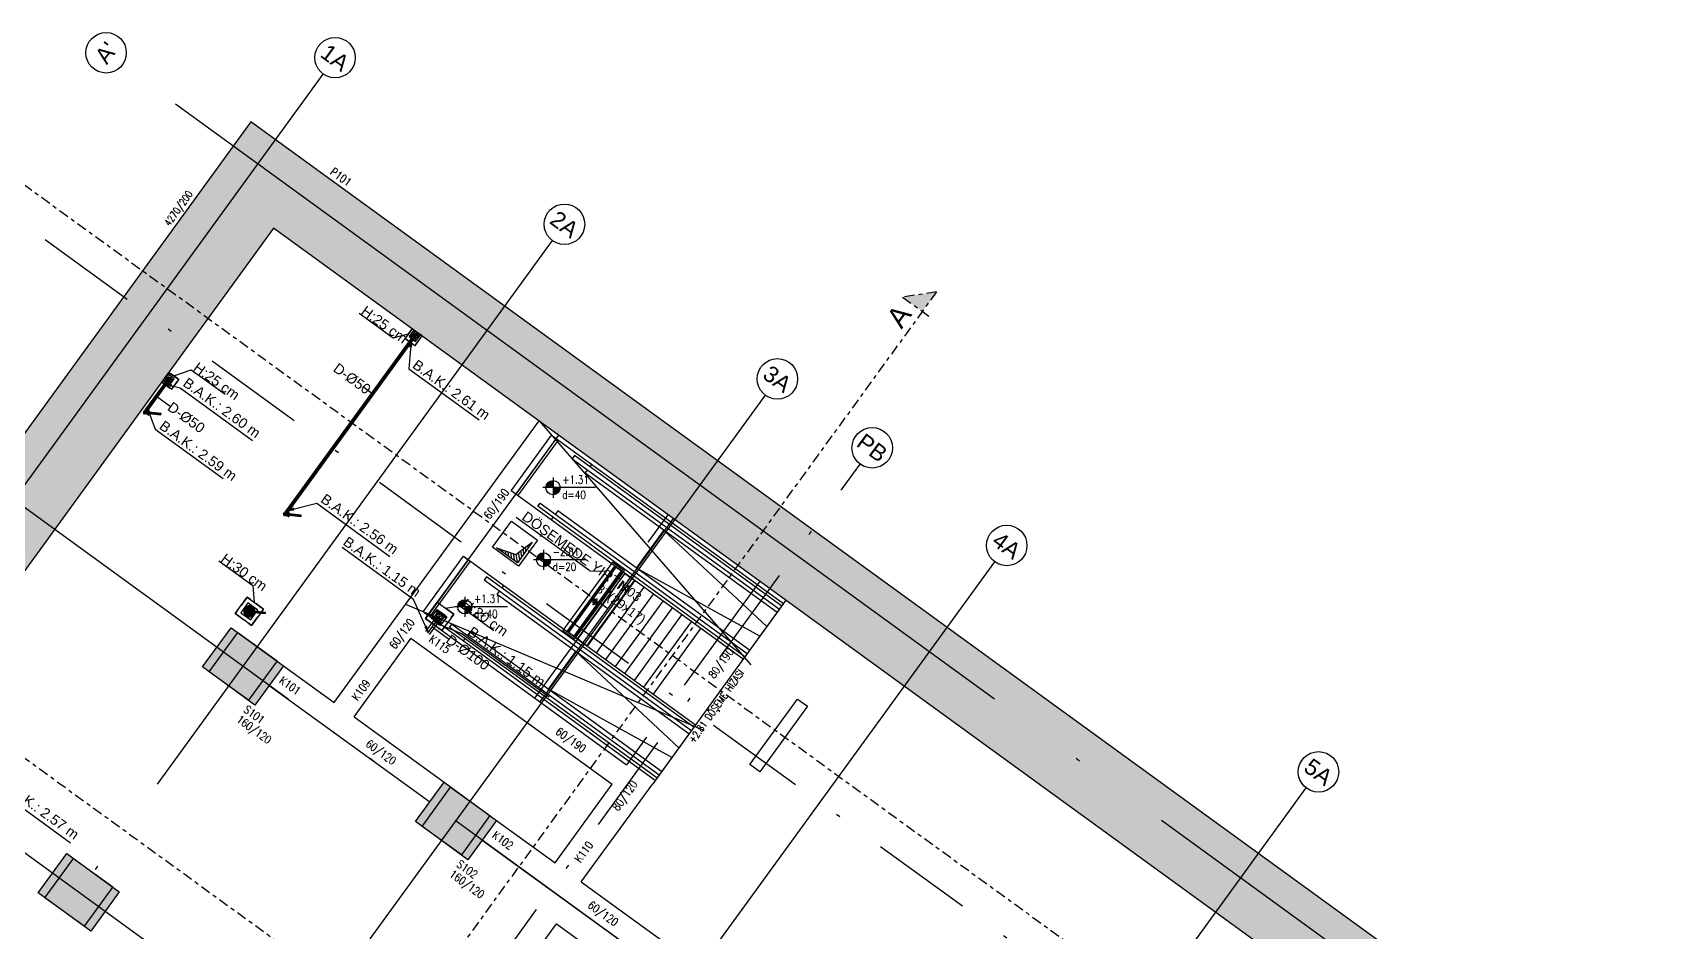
# Model space of a CAD drawing. Header units: millimetres. Extents: x 400408 to 401363, y 4543987 to 4544157.
# Drawn here: x 401008.11 to 401048.3, y 4544135.14 to 4544157.34 of the extents above; entities that cross this region are included whole.
import ezdxf
from ezdxf.enums import TextEntityAlignment as Align

# ---------------------------------------------------------------- set-up
doc = ezdxf.new("R2010")
doc.units = ezdxf.units.MM
for name, pattern in [('AKS', [3, 2.5, -0.25, 0, -0.25]), ('CENTER', [2, 1.25, -0.25, 0.25, -0.25]), ('CIZGI', [0.4, 0.25, -0.15]), ('CONTINU', [0]), ('DASHDOT2', [0.5, 0.25, -0.125, 0, -0.125]), ('HIDDEN', [0.375, 0.25, -0.125]), ('HIDDEN2', [4.7625, 3.175, -1.5875])]:
    doc.linetypes.add(name, pattern=pattern)
for name, color, linetype in [('aks prota', 2, 'AKS'), ('altlık_PROTA', 8, 'Continuous'), ('bosluk prota', 2, 'Continuous'), ('bosluk tarama prota', 8, 'Continuous'), ('caks prota', 4, 'Continuous'), ('kesit tarama prota', 252, 'Continuous'), ('kiriş boyutu prota', 6, 'Continuous'), ('kiriş prota', 6, 'Continuous'), ('kolon prota', 1, 'Continuous'), ('kolon tarama prota', 252, 'Continuous'), ('lkolon prota', 4, 'Continuous'), ('lperde prota', 4, 'Continuous'), ('merdiven prota', 2, 'Continuous'), ('perde prota', 1, 'Continuous'), ('PRT-AL-TUNEL_EKSENI', 14, 'DASHDOT2'), ('PRT-MI-a_fit_drainage', 10, 'Continuous'), ('prt-s-taxis', 7, 'Continuous'), ('skesit prota', 7, 'Continuous'), ('st-s_level (kot)', 6, 'Continuous'), ('st-s_levelmark (kot işareti)', 4, 'Continuous'), ('st_s_not çizgisi', 4, 'CIZGI'), ('st_s_ölçü', 4, 'Continuous'), ('taks prota', 7, 'Continuous'), ('temel prota', 6, 'Continuous'), ('tkesit prota', 7, 'Continuous'), ('tkiris prota', 6, 'Continuous'), ('tkolon prota', 6, 'Continuous'), ('tperde prota', 6, 'Continuous')]:
    doc.layers.add(name, color=color, linetype=linetype)
doc.styles.add('Arial', font='Arial.ttf')
doc.styles.add('OLCU', font='romanstw.shx')
doc.styles.add('PRT-MI-a_Arial', font='Arial.ttf', dxfattribs={"height": 30})
doc.styles.add('TAKS', font='Arial Unicode.ttf')
doc.styles.add('TKIRIS', font='romanstw.shx')
doc.styles.add('tkolon', font='romanstw.shx')

# ---------------------------------------------------------------- blocks, each defined once
blk = doc.blocks.new('yürüyen mer 1-')
at = {"color": 253}
blk.add_lwpolyline([(-143.4, 35), (-143.4, 205)], dxfattribs=at)
at = {"layer": 'st_s_ölçü', "color": 252, "ltscale": 0.1}
blk.add_line((-830.5, 205), (-830.5, 35), dxfattribs=at)
for points in [[(-143.4, 205), (-851.5, 205), (-851.5, 35), (-143.4, 35)], [(-728.8, 205), (-728.8, 197.5)], [(-143.4, 197.5), (-775.8, 197.5), (-775.8, 187.7), (-143.4, 187.7)], [(-143.4, 177.5), (-728.8, 177.5), (-728.8, 187.7)], [(-143.4, 135), (-488.6, 177.5), (-488.6, 62.5), (-143.4, 105)], [(-143.4, 42.5), (-775.8, 42.5), (-775.8, 52.2), (-143.4, 52.2)], [(-143.4, 62.5), (-728.8, 62.5), (-728.8, 52.2)], [(-728.8, 35), (-728.8, 42.5)]]:
    blk.add_lwpolyline(points, dxfattribs=at)
blk = doc.blocks.new('MEKANİK+2.81')
at = {"layer": 'altlık_PROTA'}
for points in [[(7660, -22209), (7722, -22347), (7756, -22326)], [(3383, -26640), (3529, -26603), (3515, -26566)], [(3403, -27505), (3501, -27505), (3479, -27467), (3738, -27318), (3723, -27292), (3464, -27441), (3442, -27403), (3383, -27505)], [(7660, -27389), (7772, -27287), (7742, -27262)], [(7681, -27505), (7778, -27505), (7756, -27467), (8015, -27318), (8000, -27292), (7741, -27441), (7719, -27403), (7660, -27505)], [(3383, -27389), (3496, -27488), (3518, -27455)], [(12233, -27784), (12113, -27692), (12093, -27726)], [(12233, -27493), (12383, -27477), (12374, -27439)], [(8381, -29965), (8478, -29965), (8457, -29927), (8715, -29777), (8700, -29751), (8441, -29901), (8419, -29862), (8360, -29965)]]:
    blk.add_hatch(color=256, dxfattribs=at).paths.add_polyline_path(points, flags=0)
for p, q in [((7258, -22412), (7510, -22105)), ((7510, -21955), (7810, -21955)), ((7510, -22255), (7510, -21955)), ((7610, -22055), (7710, -22055)), ((7700, -22015), (7620, -22015)), ((7620, -22015), (7620, -22095)), ((7620, -22095), (7700, -22095)), ((7628, -22050), (7623, -22050)), ((7623, -22060), (7628, -22060)), ((7629, -22050), (7628, -22050)), ((7628, -22060), (7629, -22060)), ((7641, -22050), (7635, -22050)), ((7635, -22060), (7641, -22060)), ((7654, -22050), (7648, -22050)), ((7648, -22060), (7654, -22060)), ((7655, -22018), (7655, -22023)), ((7655, -22023), (7655, -22024)), ((7655, -22030), (7655, -22036)), ((7655, -22043), (7655, -22049)), ((7655, -22061), (7655, -22068)), ((7655, -22075), (7655, -22080)), ((7655, -22087), (7655, -22088)), ((7655, -22088), (7655, -22092)), ((7660, -22105), (7660, -22005)), ((7660, -22095), (7660, -22114)), ((7665, -22023), (7665, -22018)), ((7665, -22024), (7665, -22023)), ((7665, -22036), (7665, -22030)), ((7665, -22049), (7665, -22043)), ((7665, -22068), (7665, -22061)), ((7665, -22080), (7665, -22075)), ((7665, -22088), (7665, -22087)), ((7665, -22092), (7665, -22088)), ((7673, -22050), (7666, -22050)), ((7666, -22060), (7673, -22060)), ((7685, -22050), (7680, -22050)), ((7680, -22060), (7685, -22060)), ((7692, -22050), (7692, -22050)), ((7692, -22060), (7692, -22060)), ((7697, -22050), (7693, -22050)), ((7693, -22060), (7697, -22060)), ((7700, -22095), (7700, -22015)), ((7810, -21955), (7810, -22255)), ((6223, -22412), (7258, -22412)), ((7810, -22255), (7510, -22255)), ((7626, -22114), (7626, -22133)), ((7627, -22133), (7627, -27427)), ((7660, -22114), (7660, -22133)), ((7660, -22133), (7660, -27427)), ((7660, -22209), (7722, -22347)), ((7756, -22326), (7660, -22209)), ((7660, -22209), (8025, -22802)), ((7693, -27427), (7693, -22133)), ((7694, -22133), (7694, -22114)), ((7722, -22347), (7756, -22326)), ((8025, -22802), (10168, -22802)), ((14904, -23705), (15254, -23705)), ((14904, -25805), (14904, -23705)), ((15254, -23705), (15254, -25805)), ((7660, -23831), (7365, -23831)), ((14574, -24217), (14904, -23987)), ((15004, -23755), (15034, -23755)), ((15004, -25755), (15004, -23755)), ((15034, -23755), (15049, -23755)), ((15034, -25755), (15034, -23755)), ((15049, -23755), (15204, -23755)), ((15049, -25755), (15049, -23755)), ((15204, -23755), (15224, -23755)), ((15204, -25755), (15204, -23755)), ((15224, -23755), (15254, -23755)), ((15224, -23755), (15224, -25755)), ((15254, -25755), (15254, -23755)), ((14574, -24217), (12323, -24217)), ((15029, -24755), (15229, -24755)), ((15129, -24855), (15129, -24655)), ((3433, -26355), (3691, -25977)), ((3691, -25977), (4726, -25977)), ((15254, -25805), (14904, -25805)), ((15034, -25755), (15004, -25755)), ((15049, -25755), (15034, -25755)), ((15204, -25755), (15049, -25755)), ((15224, -25755), (15204, -25755)), ((15254, -25755), (15224, -25755)), ((3283, -26655), (3283, -26355)), ((3283, -26355), (3583, -26355)), ((3333, -26505), (3433, -26505)), ((3423, -26465), (3343, -26465)), ((3343, -26465), (3343, -26545)), ((3350, -26500), (3346, -26500)), ((3346, -26510), (3350, -26510)), ((3351, -26500), (3350, -26500)), ((3350, -26510), (3351, -26510)), ((3363, -26500), (3358, -26500)), ((3358, -26510), (3363, -26510)), ((3376, -26500), (3370, -26500)), ((3370, -26510), (3376, -26510)), ((3378, -26468), (3378, -26473)), ((3378, -26473), (3378, -26474)), ((3378, -26480), (3378, -26486)), ((3378, -26493), (3378, -26499)), ((3378, -26511), (3378, -26518)), ((3378, -26525), (3378, -26530)), ((3383, -26555), (3383, -26455)), ((3383, -26640), (3735, -26499)), ((3388, -26473), (3388, -26468)), ((3388, -26474), (3388, -26473)), ((3388, -26486), (3388, -26480)), ((3388, -26499), (3388, -26493)), ((3388, -26518), (3388, -26511)), ((3388, -26530), (3388, -26525)), ((3395, -26500), (3389, -26500)), ((3389, -26510), (3395, -26510)), ((3407, -26500), (3402, -26500)), ((3402, -26510), (3407, -26510)), ((3415, -26500), (3414, -26500)), ((3414, -26510), (3415, -26510)), ((3420, -26500), (3415, -26500)), ((3415, -26510), (3420, -26510)), ((3423, -26545), (3423, -26465)), ((3583, -26355), (3583, -26655)), ((3735, -26499), (5943, -26499)), ((3583, -26655), (3283, -26655)), ((3343, -26545), (3423, -26545)), ((3348, -26564), (3348, -26583)), ((3350, -26583), (3350, -27427)), ((3378, -26537), (3378, -26538)), ((3378, -26538), (3378, -26542)), ((3383, -26545), (3383, -26564)), ((3383, -26564), (3383, -26583)), ((3515, -26566), (3383, -26640)), ((3383, -26583), (3383, -27427)), ((3383, -26640), (3529, -26603)), ((3388, -26538), (3388, -26537)), ((3388, -26542), (3388, -26538)), ((3416, -27427), (3416, -26583)), ((3417, -26583), (3417, -26564)), ((3529, -26603), (3515, -26566)), ((7660, -27389), (8137, -26825)), ((8137, -26825), (10371, -26825)), ((12233, -27055), (12486, -26802)), ((12486, -26802), (13521, -26802)), ((3383, -27012), (3797, -27012)), ((3723, -27292), (3464, -27441)), ((3464, -27441), (3723, -27292)), ((3479, -27467), (3738, -27318)), ((3479, -27467), (3738, -27318)), ((3738, -27318), (3723, -27292)), ((3738, -27318), (3723, -27292)), ((7742, -27262), (7660, -27389)), ((7660, -27389), (7772, -27287)), ((8000, -27292), (7741, -27441)), ((7741, -27441), (8000, -27292)), ((7772, -27287), (7742, -27262)), ((7756, -27467), (8015, -27318)), ((7756, -27467), (8015, -27318)), ((8015, -27318), (8000, -27292)), ((8015, -27318), (8000, -27292)), ((11983, -27555), (11983, -27055)), ((11983, -27055), (12483, -27055)), ((12083, -27235), (12083, -27205)), ((12083, -27205), (12383, -27205)), ((12083, -27251), (12083, -27235)), ((12083, -27235), (12383, -27235)), ((12083, -27405), (12083, -27251)), ((12083, -27251), (12383, -27251)), ((12183, -27330), (12183, -27425)), ((12183, -27330), (12283, -27330)), ((12233, -27493), (12937, -27323)), ((12283, -27425), (12283, -27330)), ((12383, -27205), (12383, -27235)), ((12383, -27235), (12383, -27251)), ((12383, -27251), (12383, -27405)), ((12483, -27055), (12483, -27555)), ((12937, -27323), (15587, -27323)), ((3333, -27505), (3383, -27505)), ((3348, -27427), (3348, -27446)), ((3383, -27389), (3496, -27488)), ((3518, -27455), (3383, -27389)), ((3383, -27389), (3834, -27690)), ((3442, -27403), (3383, -27505)), ((3442, -27403), (3383, -27505)), ((3383, -27428), (3383, -27446)), ((3383, -27446), (3383, -27473)), ((3383, -27555), (3383, -27455)), ((3383, -27505), (3501, -27505)), ((3501, -27505), (3383, -27505)), ((3417, -27446), (3417, -27427)), ((3464, -27441), (3442, -27403)), ((3464, -27441), (3442, -27403)), ((3501, -27505), (3479, -27467)), ((3479, -27467), (3501, -27505)), ((3496, -27488), (3518, -27455)), ((3834, -27690), (5907, -27690)), ((7610, -27505), (7660, -27505)), ((7626, -27427), (7626, -27446)), ((7719, -27403), (7660, -27505)), ((7719, -27403), (7660, -27505)), ((7660, -27428), (7660, -27446)), ((7660, -27446), (7660, -27473)), ((7660, -27555), (7660, -27455)), ((7660, -27505), (7778, -27505)), ((7778, -27505), (7660, -27505)), ((7694, -27446), (7694, -27427)), ((7741, -27441), (7719, -27403)), ((7741, -27441), (7719, -27403)), ((7778, -27505), (7756, -27467)), ((7756, -27467), (7778, -27505)), ((11471, -27344), (9290, -27344)), ((12233, -27784), (11471, -27344)), ((12483, -27555), (11983, -27555)), ((12083, -27425), (12083, -27405)), ((12083, -27405), (12193, -27405)), ((12083, -27455), (12083, -27425)), ((12383, -27425), (12083, -27425)), ((12083, -27455), (12383, -27455)), ((12113, -27692), (12093, -27726)), ((12093, -27726), (12233, -27784)), ((12233, -27784), (12113, -27692)), ((12174, -27465), (12174, -27812)), ((12183, -27455), (12183, -27465)), ((12283, -27465), (12183, -27465)), ((12374, -27439), (12233, -27493)), ((12233, -27465), (12233, -27812)), ((12233, -27493), (12383, -27477)), ((12233, -27621), (12735, -27621)), ((12272, -27405), (12383, -27405)), ((12283, -27465), (12283, -27455)), ((12292, -27812), (12292, -27465)), ((12383, -27477), (12374, -27439)), ((12383, -27405), (12383, -27425)), ((12383, -27425), (12383, -27455)), ((7015, -29397), (8050, -29397)), ((8050, -29397), (8330, -29715)), ((8110, -30215), (8110, -29715)), ((8110, -29715), (8610, -29715)), ((8610, -29715), (8610, -30215)), ((8510, -29815), (8210, -29815)), ((8210, -29815), (8210, -30115)), ((8210, -30115), (8510, -30115)), ((8241, -29960), (8221, -29960)), ((8221, -29970), (8241, -29970)), ((8260, -29965), (8360, -29965)), ((8286, -29960), (8266, -29960)), ((8266, -29970), (8286, -29970)), ((8331, -29960), (8311, -29960)), ((8311, -29970), (8331, -29970)), ((8355, -29825), (8355, -29845)), ((8355, -29870), (8355, -29890)), ((8355, -29915), (8355, -29935)), ((8355, -29994), (8355, -30014)), ((8355, -30039), (8355, -30060)), ((8355, -30085), (8355, -30105)), ((8419, -29862), (8360, -29965)), ((8419, -29862), (8360, -29965)), ((8360, -30065), (8360, -29865)), ((8360, -29965), (8478, -29965)), ((8478, -29965), (8360, -29965)), ((8365, -29845), (8365, -29825)), ((8365, -29890), (8365, -29870)), ((8365, -29935), (8365, -29915)), ((8365, -30014), (8365, -29994)), ((8365, -30060), (8365, -30039)), ((8365, -30105), (8365, -30085)), ((8390, -29970), (8410, -29970)), ((8441, -29901), (8419, -29862)), ((8441, -29901), (8419, -29862)), ((8435, -29970), (8455, -29970)), ((8700, -29751), (8441, -29901)), ((8441, -29901), (8700, -29751)), ((8457, -29927), (8715, -29777)), ((8457, -29927), (8715, -29777)), ((8478, -29965), (8457, -29927)), ((8457, -29927), (8478, -29965)), ((8500, -29960), (8480, -29960)), ((8480, -29970), (8500, -29970)), ((8510, -29861), (8510, -29815)), ((8510, -30115), (8510, -29895)), ((8715, -29777), (8700, -29751)), ((8715, -29777), (8700, -29751)), ((8610, -30215), (8110, -30215)), ((5893, -37184), (8151, -37184))]:
    blk.add_line(p, q, dxfattribs=at)
at = {"layer": 'altlık_PROTA', "flags": 128}
for points in [[(7630, -22055), (7630, -22054), (7630, -22053), (7630, -22052), (7630, -22050), (7631, -22049), (7631, -22048), (7631, -22047), (7632, -22046), (7632, -22045), (7632, -22043), (7633, -22042), (7633, -22041), (7634, -22040), (7635, -22039), (7635, -22038), (7636, -22037), (7637, -22036), (7637, -22035), (7638, -22034), (7639, -22034), (7640, -22033), (7641, -22032), (7642, -22031), (7643, -22031), (7644, -22030), (7645, -22029), (7646, -22029), (7647, -22028), (7648, -22028), (7649, -22027), (7650, -22027), (7652, -22026), (7653, -22026), (7654, -22026), (7655, -22025), (7656, -22025), (7657, -22025), (7659, -22025), (7660, -22025), (7660, -22025)], [(7630, -22066), (7630, -22064), (7630, -22063), (7630, -22062), (7630, -22061), (7630, -22060), (7630, -22059), (7630, -22058), (7630, -22058), (7630, -22057), (7630, -22056), (7630, -22056), (7630, -22056), (7630, -22055), (7630, -22055), (7630, -22055)], [(7630, -22095), (7630, -22093), (7630, -22091), (7630, -22089), (7630, -22087), (7630, -22085), (7630, -22083), (7630, -22081), (7630, -22079), (7630, -22077), (7630, -22075), (7630, -22073), (7630, -22072)], [(7630, -22114), (7630, -22112), (7630, -22109), (7630, -22107), (7630, -22105), (7630, -22102), (7630, -22100), (7630, -22098), (7630, -22095)], [(7660, -22025), (7661, -22025), (7663, -22025), (7664, -22025), (7665, -22025), (7666, -22026), (7667, -22026), (7668, -22026), (7670, -22027), (7671, -22027), (7672, -22027), (7673, -22028), (7674, -22028), (7675, -22029), (7676, -22030), (7677, -22030), (7678, -22031), (7679, -22032), (7680, -22033), (7681, -22033), (7682, -22034), (7683, -22035), (7683, -22036), (7684, -22037), (7685, -22038), (7686, -22039), (7686, -22040), (7687, -22041), (7687, -22042), (7688, -22043), (7688, -22044), (7689, -22045), (7689, -22047), (7689, -22048), (7690, -22049), (7690, -22050), (7690, -22051), (7690, -22052), (7690, -22054), (7690, -22055), (7690, -22055)], [(7690, -22055), (7690, -22055), (7690, -22055), (7690, -22056), (7690, -22056), (7690, -22056), (7690, -22057), (7690, -22058), (7690, -22058), (7690, -22059), (7690, -22060), (7690, -22061), (7690, -22062), (7690, -22063), (7690, -22064), (7690, -22066)], [(7690, -22072), (7690, -22073), (7690, -22075), (7690, -22077), (7690, -22079), (7690, -22081), (7690, -22082), (7690, -22085), (7690, -22087), (7690, -22089), (7690, -22091), (7690, -22093), (7690, -22095)], [(7690, -22095), (7690, -22098), (7690, -22100), (7690, -22102), (7690, -22104), (7690, -22107), (7690, -22109), (7690, -22112), (7690, -22114), (7690, -22114)], [(3353, -26505), (3353, -26504), (3353, -26503), (3353, -26502), (3353, -26500), (3353, -26499), (3353, -26498), (3354, -26497), (3354, -26496), (3354, -26495), (3355, -26493), (3355, -26492), (3356, -26491), (3356, -26490), (3357, -26489), (3358, -26488), (3358, -26487), (3359, -26486), (3360, -26485), (3361, -26484), (3362, -26484), (3363, -26483), (3363, -26482), (3364, -26481), (3365, -26481), (3366, -26480), (3367, -26479), (3368, -26479), (3370, -26478), (3371, -26478), (3372, -26477), (3373, -26477), (3374, -26476), (3375, -26476), (3376, -26476), (3378, -26475), (3379, -26475), (3380, -26475), (3381, -26475), (3382, -26475), (3383, -26475)], [(3353, -26516), (3353, -26514), (3353, -26513), (3353, -26512), (3353, -26511), (3353, -26510), (3353, -26509), (3353, -26508), (3353, -26508), (3353, -26507), (3353, -26506), (3353, -26506), (3353, -26506), (3353, -26505), (3353, -26505), (3353, -26505)], [(3353, -26545), (3353, -26543), (3353, -26541), (3353, -26539), (3353, -26537), (3353, -26535), (3353, -26533), (3353, -26531), (3353, -26529), (3353, -26527), (3353, -26525), (3353, -26523), (3353, -26522)], [(3383, -26475), (3384, -26475), (3385, -26475), (3386, -26475), (3387, -26475), (3389, -26476), (3390, -26476), (3391, -26476), (3392, -26477), (3393, -26477), (3394, -26477), (3396, -26478), (3397, -26478), (3398, -26479), (3399, -26480), (3400, -26480), (3401, -26481), (3402, -26482), (3403, -26483), (3403, -26483), (3404, -26484), (3405, -26485), (3406, -26486), (3407, -26487), (3407, -26488), (3408, -26489), (3409, -26490), (3409, -26491), (3410, -26492), (3410, -26493), (3411, -26494), (3411, -26495), (3412, -26497), (3412, -26498), (3412, -26499), (3412, -26500), (3413, -26501), (3413, -26502), (3413, -26504), (3413, -26505), (3413, -26505)], [(3413, -26505), (3413, -26505), (3413, -26505), (3413, -26506), (3413, -26506), (3413, -26506), (3413, -26507), (3413, -26508), (3413, -26508), (3413, -26509), (3413, -26510), (3413, -26511), (3413, -26512), (3413, -26513), (3413, -26514), (3413, -26516)], [(3413, -26522), (3413, -26523), (3413, -26525), (3413, -26527), (3413, -26529), (3413, -26531), (3413, -26532), (3413, -26535), (3413, -26537), (3413, -26539), (3413, -26541), (3413, -26543), (3413, -26545)], [(3353, -26564), (3353, -26562), (3353, -26559), (3353, -26557), (3353, -26555), (3353, -26552), (3353, -26550), (3353, -26548), (3353, -26545)], [(3413, -26545), (3413, -26548), (3413, -26550), (3413, -26552), (3413, -26554), (3413, -26557), (3413, -26559), (3413, -26562), (3413, -26564), (3413, -26564)], [(3353, -27446), (3353, -27449), (3353, -27451), (3353, -27454), (3353, -27456), (3353, -27458), (3353, -27461), (3353, -27463), (3353, -27465), (3353, -27467), (3353, -27470), (3353, -27472), (3353, -27474), (3353, -27476), (3353, -27478), (3353, -27480), (3353, -27482), (3353, -27484), (3353, -27485), (3353, -27487), (3353, -27489), (3353, -27490), (3353, -27492)], [(3353, -27492), (3353, -27493), (3353, -27495), (3353, -27496), (3353, -27497), (3353, -27498), (3353, -27500), (3353, -27501), (3353, -27501), (3353, -27502), (3353, -27503), (3353, -27504), (3353, -27504), (3353, -27504), (3353, -27505), (3353, -27505), (3353, -27505), (3353, -27505)], [(3413, -27453), (3413, -27451), (3413, -27449), (3413, -27447), (3413, -27446)], [(7630, -27446), (7630, -27449), (7630, -27451), (7630, -27454), (7630, -27456), (7630, -27458), (7630, -27461), (7630, -27463), (7630, -27465), (7630, -27467), (7630, -27470), (7630, -27472), (7630, -27474), (7630, -27476), (7630, -27478), (7630, -27480), (7630, -27482), (7630, -27484), (7630, -27485), (7630, -27487), (7630, -27489), (7630, -27490), (7630, -27492)], [(7630, -27492), (7630, -27493), (7630, -27495), (7630, -27496), (7630, -27497), (7630, -27498), (7630, -27500), (7630, -27501), (7630, -27501), (7630, -27502), (7630, -27503), (7630, -27504), (7630, -27504), (7630, -27504), (7630, -27505), (7630, -27505), (7630, -27505), (7630, -27505)], [(7690, -27453), (7690, -27451), (7690, -27449), (7690, -27447), (7690, -27446)]]:
    blk.add_lwpolyline(points, dxfattribs=at)
at = {"layer": 'altlık_PROTA'}
for centre, radius, start, end in [((7660, -22055), 37.3, 97.6967, 172.3033), ((7660, -22055), 37.3, 187.6967, 262.3033), ((7660, -22055), 34.3, 90, 270), ((7660, -22055), 33, 0, 180), ((7660, -22055), 33, 180, 0), ((7660, -22055), 32, 98.9893, 171.0107), ((7660, -22055), 32, 188.9893, 261.0107), ((7660, -22055), 25.3, 101.3831, 168.6169), ((7660, -22055), 25.3, 191.3831, 258.6169), ((7660, -22055), 20, 104.4775, 165.5225), ((7660, -22055), 20, 194.4775, 255.5225), ((7660, -22072), 16.5, 90, 270), ((7660, -22055), 13.3, 112.0243, 157.9757), ((7660, -22055), 13.3, 202.0243, 247.9757), ((7660, -22055), 8, 128.6822, 141.3178), ((7660, -22055), 8, 218.6822, 231.3178), ((7660, -22055), 34.3, 270, 90), ((7660, -22039), 16.5, 270, 90), ((7660, -22055), 37.3, 7.6967, 82.3033), ((7660, -22055), 32, 8.9893, 81.0107), ((7660, -22055), 25.3, 11.3831, 78.6169), ((7660, -22055), 20, 14.4775, 75.5225), ((7660, -22055), 13.3, 22.0243, 67.9757), ((7660, -22055), 8, 38.6822, 51.3178), ((7660, -22055), 37.3, 277.6967, 352.3033), ((7660, -22055), 13.3, 292.0243, 337.9757), ((7660, -22055), 8, 308.6822, 321.3178), ((7660, -22055), 25.3, 281.3831, 348.6169), ((7660, -22055), 20, 284.4775, 345.5225), ((7660, -22055), 32, 278.9893, 351.0107), ((15129, -24755), 59, 0, 180), ((15129, -24755), 59, 180, 0), ((15129, -24755), 50, 90, 270), ((15129, -24785), 29.5, 90, 270), ((15129, -24726), 29.5, 270, 90), ((15129, -24755), 50, 270, 90), ((3383, -26505), 37.3, 97.6967, 172.3033), ((3383, -26505), 37.3, 187.6967, 262.3033), ((3383, -26505), 34.3, 90, 270), ((3383, -26505), 33, 0, 180), ((3383, -26505), 33, 180, 0), ((3383, -26505), 32, 98.9893, 171.0107), ((3383, -26505), 32, 188.9893, 261.0107), ((3383, -26505), 25.3, 101.3831, 168.6169), ((3383, -26505), 25.3, 191.3831, 258.6169), ((3383, -26505), 20, 104.4775, 165.5225), ((3383, -26505), 20, 194.4775, 255.5225), ((3383, -26522), 16.5, 90, 270), ((3383, -26505), 13.3, 112.0243, 157.9757), ((3383, -26505), 13.3, 202.0243, 247.9757), ((3383, -26505), 8, 128.6822, 141.3178), ((3383, -26505), 8, 218.6822, 231.3178), ((3383, -26505), 34.3, 270, 90), ((3383, -26489), 16.5, 270, 90), ((3383, -26505), 37.3, 7.6967, 82.3033), ((3383, -26505), 32, 8.9893, 81.0107), ((3383, -26505), 25.3, 11.3831, 78.6169), ((3383, -26505), 20, 14.4775, 75.5225), ((3383, -26505), 13.3, 22.0243, 67.9757), ((3383, -26505), 8, 38.6822, 51.3178), ((3383, -26505), 37.3, 277.6967, 352.3033), ((3383, -26505), 13.3, 292.0243, 337.9757), ((3383, -26505), 8, 308.6822, 321.3178), ((3383, -26505), 25.3, 281.3831, 348.6169), ((3383, -26505), 20, 284.4775, 345.5225), ((3383, -26505), 32, 278.9893, 351.0107), ((3383, -27505), 34.3, 151.9253, 270), ((3383, -27505), 33, 59.8796, 180), ((3383, -27505), 33, 180, 359.9924), ((3383, -27505), 30.2, 170, 270), ((3383, -27522), 16.5, 90.1655, 270), ((3383, -27489), 16.5, 30.1167, 90), ((3383, -27505), 34.3, 270, 0), ((3383, -27505), 30.2, 270, 359.9922), ((7660, -27505), 34.3, 151.9253, 270), ((7660, -27505), 33, 59.8226, 180), ((7660, -27505), 33, 180, 0), ((7660, -27505), 30.2, 170, 270), ((7660, -27522), 16.5, 90, 270), ((7660, -27489), 16.5, 30, 90), ((7660, -27505), 34.3, 270, 0), ((7660, -27505), 30.2, 270, 359.9922), ((8360, -29965), 140, 92.0467, 177.9533), ((8360, -29965), 140, 182.0467, 267.9533), ((8360, -29965), 120, 92.388, 177.612), ((8360, -29965), 120, 182.388, 267.612), ((8360, -29965), 95, 93.017, 176.983), ((8360, -29965), 95, 183.017, 266.983), ((8360, -29965), 75, 93.8226, 176.1774), ((8360, -29965), 75, 183.8226, 266.1774), ((8360, -29965), 59, 60, 180), ((8360, -29965), 59, 180, 0), ((8360, -29965), 50, 95.7392, 174.2608), ((8360, -29965), 50, 185.7392, 264.2608), ((8360, -29965), 30, 99.5941, 170.4059), ((8360, -29994), 29.5, 90, 270), ((8360, -29965), 30, 189.5941, 260.4059), ((8360, -29935), 29.5, 27.1261, 90), ((8360, -29965), 140, 36.2096, 87.9533), ((8360, -29965), 120, 37.2451, 87.612), ((8360, -29965), 95, 60.008, 86.983), ((8360, -29965), 75, 60.009, 86.1774), ((8360, -29965), 50, 60.0101, 84.2608), ((8360, -29965), 30, 59.9958, 80.4059), ((8360, -29965), 95, 273.017, 356.983), ((8360, -29965), 75, 273.8226, 356.1774), ((8360, -29965), 140, 272.0467, 357.9533), ((8360, -29965), 120, 272.388, 357.612), ((8360, -29965), 50, 275.7392, 354.2608), ((8360, -29965), 30, 279.5941, 350.4059), ((8360, -29965), 120, 2.388, 22.7634), ((8360, -29965), 140, 2.0467, 23.7946)]:
    blk.add_arc(centre, radius, start, end, dxfattribs=at)
for centre, major_axis, ratio, start_param, end_param in [((7660, -22114), (34.3, 0), 0.01, 2.617994, 4.712389), ((7660, -22133), (34.3, 0), 0.01, 3.141593, 4.712389), ((7660, -22133), (-33, 0), 0.01, 0, 0.460812), ((7660, -22114), (30.2, 0), 0.01, 2.96706, 4.363323), ((7660, -22133), (-33, 0), 0.01, 4.712389, 6.021386), ((7660, -22114), (-34.3, 0), 0.01, 1.570796, 3.665191), ((7660, -22133), (33, 0), 0.01, 0.261799, 1.570796), ((7660, -22133), (34.3, 0), 0.01, 4.712389, 6.283185), ((7660, -22114), (30.2, 0), 0.01, 5.061455, 6.457718), ((7660, -22133), (33, 0), 0.01, 5.822373, 6.283185), ((3383, -26564), (34.3, 0), 0.01, 2.617994, 4.712389), ((3383, -26583), (34.3, 0), 0.01, 3.141593, 4.712389), ((3383, -26564), (30.2, 0), 0.01, 2.96706, 4.363323), ((3383, -26583), (33, 0), 0.01, 3.141593, 3.602405), ((3383, -26583), (33, 0), 0.01, 1.570796, 2.879793), ((3383, -26564), (-34.3, 0), 0.01, 1.570796, 3.665191), ((3383, -26583), (33, 0), 0.01, 0.261799, 1.570796), ((3383, -26583), (34.3, 0), 0.01, 4.712389, 6.283185), ((3383, -26564), (30.2, 0), 0.01, 5.061455, 6.457718), ((3383, -26583), (33, 0), 0.01, 5.822373, 6.283185), ((3383, -27427), (34.3, 0), 0.01, 2.879793, 4.712389), ((3383, -27446), (34.3, 0), 0.01, 3.141593, 4.712389), ((3383, -27427), (33, 0), 0.01, 3.141593, 3.602405), ((3383, -27427), (34.3, 0), 0.01, 1.570796, 2.879793), ((3383, -27427), (-34.3, 0), 0.01, 1.570796, 3.403392), ((3383, -27427), (34.3, 0), 0.01, 0.261799, 1.570796), ((3383, -27446), (34.3, 0), 0.01, 4.712389, 6.021386), ((3383, -27427), (33, 0), 0.01, 5.822373, 6.283185), ((7660, -27427), (34.3, 0), 0.01, 2.879793, 4.712389), ((7660, -27446), (34.3, 0), 0.01, 3.141593, 4.712389), ((7660, -27427), (33, 0), 0.01, 3.141593, 3.602405), ((7660, -27427), (34.3, 0), 0.01, 1.570796, 2.879793), ((7660, -27427), (-34.3, 0), 0.01, 1.570796, 3.403392), ((7660, -27427), (34.3, 0), 0.01, 0.261799, 1.570796), ((7660, -27446), (34.3, 0), 0.01, 4.712389, 6.021386), ((7660, -27427), (33, 0), 0.01, 5.822373, 6.283185), ((12233, -27465), (59, 0), 0.009607, 3.141593, 4.712389), ((12233, -27465), (59, 0), 0.009607, 2.617994, 3.141593), ((12233, -27465), (59, 0), 0.009607, 1.570796, 2.617994), ((12233, -27465), (59, 0), 0.009607, 4.712389, 6.283185), ((12233, -27465), (59, 0), 0.009607, 0.523599, 1.570796), ((12233, -27465), (59, 0), 0.009607, 0, 0.523599)]:
    blk.add_ellipse(centre, major_axis=major_axis, ratio=ratio, start_param=start_param, end_param=end_param, dxfattribs=at)
at = {"layer": 'altlık_PROTA', "style": 'Arial'}
for s, p in [('H:25 cm', (6246, -22398)), ('B.A.K.: 2.61 m', (8053, -22728)), ('D-Ø50', (6520, -23947)), ('DÖŞEMEDE YIRTIK', (12441, -24173)), ('H:25 cm', (3714, -25963)), ('B.A.K.: 2.60 m', (3730, -26420)), ('B.A.K.: 2.56 m', (8169, -26742)), ('D-Ø50', (3771, -27128)), ('H:20 cm', (12509, -26789)), ('B.A.K.: 1.15 m', (9237, -27272)), ('B.A.K.: 1.15 m', (13034, -27260)), ('B.A.K.: 2.59 m', (3881, -27620)), ('D-Ø100', (12710, -27737)), ('H:30 cm', (7039, -29384)), ('B.A.K.: 2.57 m', (5934, -37079))]:
    blk.add_text(s, height=250, dxfattribs=at).set_placement(p)
blk = doc.blocks.new('Stair_Anotation')
at = {"color": 0, "style": 'PRT-MI-a_Arial'}
blk.add_attdef('M.ADI', text='', height=0.2, dxfattribs=at).set_placement((0, 0), align=Align.BOTTOM_CENTER)
blk.add_attdef('BAS.SAYI-(EN-RIHT)', text='', height=0.2, dxfattribs=at).set_placement((0, -0.08), align=Align.TOP_CENTER)
blk = doc.blocks.new('PLAN_KOT')
at = {"layer": 'st-s_levelmark (kot işareti)'}
h = blk.add_hatch(color=256, dxfattribs=at)
h.paths.add_polyline_path([(0, 17.5, 0.414214), (-17.5, 0), (0, 0)])
h.paths.add_polyline_path([(17.5, 0), (0, 0), (0, -17.5, 0.414214)])
for p, q in [((105, 0), (-25, 0)), ((0, 25), (0, -25))]:
    blk.add_line(p, q, dxfattribs=at)
blk.add_circle((0, 0), 17.5, dxfattribs=at)
at = {"layer": 'st-s_level (kot)', "color": 6, "style": 'OLCU', "width": 0.8}
for tag, p in [('KOT', (22.7, 9.8)), ('DÖŞEME_KALINLIĞI', (22.7, -27.6))]:
    blk.add_attdef(tag, p, '', height=20, dxfattribs=at)
blk = doc.blocks.new('YER SUZGECI_20x20')
at = {"color": 2}
blk.add_lwpolyline([(-20, 0), (0, 0), (0, 20), (-20, 20)], close=True, dxfattribs=at)
for points in [[(0, 20), (-20, 0)], [(-20, 20), (0, 0)]]:
    blk.add_lwpolyline(points, dxfattribs=at)
blk.add_circle((-10, 10), 7, dxfattribs=at)

msp = doc.modelspace()

# ---------------------------------------------------------------- hatches: boundary and pattern name
at = {"layer": 'bosluk tarama prota'}
h = msp.add_hatch(dxfattribs=at)
h.set_pattern_fill('ANSI31', color=256, scale=0.5, angle=259)
h.set_pattern_definition([(99, (401035.5882, 4544171.00078), (-0.06173052, -0.00977715), [])])
h.paths.add_polyline_path([(401020.076, 4544144.243), (401019.563, 4544144.616), (401020.042, 4544144.448), (401020.446, 4544144.753)])
at = {"layer": 'kesit tarama prota'}
h = msp.add_hatch(color=256, dxfattribs=at)
h.dxf.hatch_style = 1
h.paths.add_polyline_path([(401029.591, 4544150.805), (401030.429, 4544150.937), (401030.076, 4544150.452)])
at = {"layer": 'kolon tarama prota'}
h = msp.add_hatch(color=256, dxfattribs=at)
h.dxf.hatch_style = 1
h.paths.add_polyline_path([(401031.098, 4544091.798), (401018.362, 4544101.048), (401005.161, 4544101.048), (401005.161, 4544110.643), (400991.077, 4544120.876), (401014.059, 4544152.508), (401097.619, 4544091.798), (401069.952, 4544091.798), (401073.028, 4544089.563), (401073.708, 4544089.563), (401073.385, 4544089.798), (401103.435, 4544089.798), (401013.499, 4544155.14), (400988.401, 4544120.595), (401003.461, 4544109.653), (401003.461, 4544099.348), (401017.639, 4544099.348), (401030.789, 4544089.798), (401060.829, 4544089.798), (401061.152, 4544089.563), (401061.833, 4544089.563), (401058.757, 4544091.798), (401055.594, 4544091.798), (401055.594, 4544094.598), (401052.974, 4544094.598), (401052.974, 4544094.298), (401055.294, 4544094.298), (401055.294, 4544091.798)])
h = msp.add_hatch(color=256, dxfattribs=at)
h.dxf.hatch_style = 1
h.paths.add_polyline_path([(401013.009, 4544142.641), (401014.303, 4544141.701), (401013.598, 4544140.73), (401012.304, 4544141.67)])
h = msp.add_hatch(color=256, dxfattribs=at)
h.dxf.hatch_style = 1
h.paths.add_polyline_path([(401018.268, 4544138.821), (401019.562, 4544137.88), (401018.857, 4544136.909), (401017.562, 4544137.85)])
h = msp.add_hatch(color=256, dxfattribs=at)
h.dxf.hatch_style = 1
h.paths.add_polyline_path([(401008.953, 4544137.059), (401010.248, 4544136.118), (401009.542, 4544135.148), (401008.248, 4544136.088)])

# ---------------------------------------------------------------- linework, layer by layer
at = {"layer": 'aks prota', "ltscale": 10}
for p, q in [((400987.832, 4544118.536), (401015.282, 4544156.317)), ((401104.911, 4544087.798), (401010.311, 4544156.529)), ((400993.495, 4544114.422), (401020.945, 4544152.203)), ((400998.754, 4544110.601), (401026.203, 4544148.382)), ((401087.473, 4544087.798), (401004.286, 4544148.237)), ((401004.417, 4544106.486), (401031.866, 4544144.268)), ((401075.734, 4544087.798), (401000.23, 4544142.655)), ((401012.102, 4544100.903), (401039.552, 4544138.684))]:
    msp.add_line(p, q, dxfattribs=at)
at = {"layer": 'bosluk prota'}
msp.add_lwpolyline([(401020.076, 4544144.243), (401019.563, 4544144.616), (401020.042, 4544144.448), (401020.446, 4544144.753)], close=True, dxfattribs=at)
at = {"layer": 'caks prota', "ltscale": 0.05}
for centre in [(401009.921, 4544156.843), (401015.575, 4544156.722), (401021.239, 4544152.607), (401026.497, 4544148.787), (401028.839, 4544147.085), (401032.16, 4544144.672), (401039.859, 4544139.079)]:
    msp.add_circle(centre, 0.5, dxfattribs=at)
at = {"layer": 'kiriş prota'}
for p, q in [((401015.557, 4544140.79), (401020.612, 4544147.747)), ((401020.637, 4544140.807), (401023.929, 4544145.338)), ((401026.709, 4544143.317), (401023.418, 4544138.787)), ((401014.303, 4544141.701), (401015.557, 4544140.79)), ((401021.007, 4544136.83), (401022.418, 4544138.772))]:
    msp.add_line(p, q, dxfattribs=at)
at = {"layer": 'kiriş prota', "linetype": 'HIDDEN2'}
for p, q in [((401020.507, 4544140.902), (401023.798, 4544145.432)), ((401026.062, 4544143.788), (401022.771, 4544139.257))]:
    msp.add_line(p, q, dxfattribs=at)
at = {"layer": 'kiriş prota'}
for points in [[(401017.806, 4544142.864), (401021.098, 4544147.394)], [(401017.806, 4544142.864), (401022.771, 4544139.257)], [(401016.043, 4544140.437), (401017.453, 4544142.379)], [(401017.448, 4544142.383), (401022.418, 4544138.772)], [(401013.951, 4544141.215), (401017.915, 4544138.335)], [(401016.043, 4544140.437), (401018.268, 4544138.821)], [(401021.654, 4544136.36), (401023.418, 4544138.787)], [(401019.562, 4544137.88), (401021.007, 4544136.83)], [(401019.209, 4544137.395), (401023.578, 4544134.221)], [(401021.654, 4544136.36), (401023.931, 4544134.706)]]:
    msp.add_lwpolyline(points, dxfattribs=at)
at = {"layer": 'kiriş prota', "linetype": 'HIDDEN'}
msp.add_lwpolyline([(401022.492, 4544144.157), (401022.732, 4544143.982), (401021.557, 4544142.364), (401021.316, 4544142.539)], close=True, dxfattribs=at)
at = {"layer": 'kiriş prota'}
msp.add_lwpolyline([(401021.041, 4544135.322), (401023.691, 4544133.397), (401022.103, 4544131.213), (401019.454, 4544133.138)], close=True, dxfattribs=at)
at = {"layer": 'kolon prota', "color": 1}
for points in [[(401013.009, 4544142.641), (401014.303, 4544141.701), (401013.598, 4544140.73), (401012.304, 4544141.67)], [(401018.268, 4544138.821), (401019.562, 4544137.88), (401018.857, 4544136.909), (401017.562, 4544137.85)], [(401008.953, 4544137.059), (401010.248, 4544136.118), (401009.542, 4544135.148), (401008.248, 4544136.088)]]:
    msp.add_lwpolyline(points, close=True, dxfattribs=at)
at = {"layer": 'kolon prota', "color": 5, "linetype": 'HIDDEN', "ltscale": 5}
for points in [[(401013.171, 4544142.524), (401014.142, 4544141.818), (401013.436, 4544140.847), (401012.465, 4544141.553)], [(401018.429, 4544138.703), (401019.4, 4544137.998), (401018.695, 4544137.027), (401017.724, 4544137.732)], [(401009.115, 4544136.941), (401010.086, 4544136.236), (401009.38, 4544135.265), (401008.41, 4544135.971)]]:
    msp.add_lwpolyline(points, close=True, dxfattribs=at)
at = {"layer": 'merdiven prota', "color": 4}
for p, q in [((401020.612, 4544147.747), (401025.84, 4544141.724)), ((401024.664, 4544140.106), (401017.321, 4544143.217))]:
    msp.add_line(p, q, dxfattribs=at)
at = {"layer": 'merdiven prota', "linetype": 'HIDDEN', "ltscale": 10}
for points in [[(401020.922, 4544147.399), (401021.039, 4544147.314), (401020.04, 4544145.938), (401019.922, 4544146.023)], [(401018.747, 4544144.405), (401018.864, 4544144.32), (401017.865, 4544142.945), (401017.748, 4544143.03)]]:
    msp.add_lwpolyline(points, close=True, dxfattribs=at)
for points in [[(401021.559, 4544142.362), (401022.734, 4544143.98)], [(401021.794, 4544142.192), (401022.969, 4544143.81)], [(401022.028, 4544142.021), (401023.204, 4544143.639)], [(401022.263, 4544141.851), (401023.438, 4544143.469)], [(401022.497, 4544141.68), (401023.673, 4544143.298)], [(401022.732, 4544141.51), (401023.908, 4544143.128)], [(401022.967, 4544141.34), (401024.142, 4544142.958)], [(401023.201, 4544141.169), (401024.377, 4544142.787)], [(401023.436, 4544140.999), (401024.611, 4544142.617)]]:
    msp.add_lwpolyline(points, dxfattribs=at)
at = {"layer": 'perde prota'}
for points in [[(401069.952, 4544091.798), (401073.028, 4544089.563), (401073.708, 4544089.563), (401073.385, 4544089.798), (401103.435, 4544089.798), (401013.499, 4544155.14), (400988.401, 4544120.595), (401003.461, 4544109.653), (401003.461, 4544099.348), (401017.639, 4544099.348), (401030.789, 4544089.798), (401060.829, 4544089.798), (401061.152, 4544089.563), (401061.833, 4544089.563), (401058.757, 4544091.798)], [(401069.952, 4544091.798), (401097.619, 4544091.798), (401014.059, 4544152.508), (400991.077, 4544120.876), (401005.161, 4544110.643), (401005.161, 4544101.048), (401018.362, 4544101.048), (401031.098, 4544091.798), (401055.294, 4544091.798)]]:
    msp.add_lwpolyline(points, dxfattribs=at)
at = {"layer": 'PRT-AL-TUNEL_EKSENI', "ltscale": 10}
for p, q in [((401097.085, 4544087.798), (401007.607, 4544152.808)), ((401001.095, 4544108.9), (401028.544, 4544146.681))]:
    msp.add_line(p, q, dxfattribs=at)
at = {"layer": 'PRT-MI-a_fit_drainage', "color": 2, "linetype": 'CIZGI'}
for points in [[(401017.546, 4544149.604), (401017.722, 4544149.847), (401017.479, 4544150.023), (401017.303, 4544149.781)], [(401011.716, 4544148.772), (401011.473, 4544148.949), (401011.297, 4544148.706), (401011.539, 4544148.529)], [(401013.809, 4544143.099), (401013.404, 4544143.393), (401013.11, 4544142.988), (401013.515, 4544142.695)], [(401018.504, 4544142.975), (401018.1, 4544143.268), (401017.806, 4544142.864), (401018.211, 4544142.57)]]:
    msp.add_lwpolyline(points, close=True, dxfattribs=at)
at = {"layer": 'skesit prota', "linetype": 'CENTER', "ltscale": 0.2}
for p, q in [((401030.429, 4544150.937), (400999.559, 4544108.449)), ((401030.429, 4544150.937), (401029.591, 4544150.805)), ((401029.591, 4544150.805), (401030.319, 4544150.276))]:
    msp.add_line(p, q, dxfattribs=at)
for points in [[(401006.547, 4544154.566), (401102.576, 4544084.797)], [(400999.816, 4544145.302), (401036.58, 4544118.591)]]:
    msp.add_lwpolyline(points, dxfattribs=at)
at = {"layer": 'temel prota'}
msp.add_lwpolyline([(401019.93, 4544145.276), (401020.577, 4544144.806), (401020.107, 4544144.159), (401019.459, 4544144.629), (401019.93, 4544145.276)], dxfattribs=at)
at = {"layer": 'temel prota', "color": 5}
for points in [[(401022.734, 4544143.98), (401022.977, 4544143.804), (401021.802, 4544142.186), (401021.559, 4544142.362)], [(401026.994, 4544140.877), (401027.237, 4544140.701), (401026.061, 4544139.083), (401025.819, 4544139.259)]]:
    msp.add_lwpolyline(points, close=True, dxfattribs=at)

# ---------------------------------------------------------------- block references
at = {"xscale": 0.001, "yscale": 0.001, "zscale": 0.001, "rotation": 323.9999999999613}
msp.add_blockref('MEKANİK+2.81', (401024.308, 4544172.2), dxfattribs=at)
at = {"layer": 'kolon tarama prota', "xscale": -0.01, "yscale": 0.01, "zscale": 0.01, "rotation": 143.9999999999595}
for p in [(401028.016, 4544142.677), (401025.842, 4544139.683)]:
    msp.add_blockref('yürüyen mer 1-', p, dxfattribs=at)
at = {"layer": 'PRT-MI-a_fit_drainage', "color": 2, "xscale": 0.01, "yscale": 0.01, "zscale": 0.01}
for p, rotation in [((401017.682, 4544149.876), 54.00000000006127), ((401011.444, 4544148.908), 144.0000000000069), ((401013.437, 4544143.183), 144.0000000000069), ((401018.133, 4544143.059), 144.0000000000069)]:
    msp.add_blockref('YER SUZGECI_20x20', p, dxfattribs=dict(at, rotation=rotation))
at = {"layer": 'prt-s-taxis'}
ref = msp.add_blockref('Stair_Anotation', (401022.755, 4544143.389), dxfattribs=dict(at, xscale=-1.125, yscale=1.125, zscale=1.125, rotation=323.9999999653656))
ref.add_attrib('M.ADI', 'M03', dxfattribs={"layer": '0', "color": 0, "height": 0.225, "rotation": 324, "style": 'PRT-MI-a_Arial'}).set_placement((401022.748, 4544143.395), align=Align.BOTTOM_CENTER)
ref.add_attrib('BAS.SAYI-(EN-RIHT)', '87(29x17)', dxfattribs={"layer": '0', "color": 0, "height": 0.225, "rotation": 324, "style": 'PRT-MI-a_Arial'}).set_placement((401022.701, 4544143.318), align=Align.TOP_CENTER)
at = {"layer": 'st-s_level (kot)', "linetype": 'CONTINU', "ltscale": 0.1, "xscale": 0.01, "yscale": 0.01, "zscale": 0.01}
for p, values in [((401020.958, 4544146.1), {'KOT': '+1.31', 'DÖŞEME_KALINLIĞI': 'd=40'}), ((401020.723, 4544144.318), {'KOT': '-2.81', 'DÖŞEME_KALINLIĞI': 'd=20'}), ((401018.78, 4544143.156), {'KOT': '+1.31', 'DÖŞEME_KALINLIĞI': 'd=40'})]:
    msp.add_blockref('PLAN_KOT', p, dxfattribs=at).add_auto_attribs(values)

# ---------------------------------------------------------------- texts
at = {"layer": 'kiriş boyutu prota', "ltscale": 0.05, "style": 'TKIRIS', "width": 0.8}
for s, p in [('60/190', (401021.738, 4544139.621)), ('60/120', (401017.049, 4544139.319)), ('60/120', (401022.534, 4544135.334))]:
    msp.add_text(s, height=0.2, rotation=324, dxfattribs=at).set_placement(p, align=Align.MIDDLE_RIGHT)
at = {"layer": 'kiriş prota', "ltscale": 0.05, "style": 'TKIRIS', "width": 0.8}
for s, p in [('K115', (401017.935, 4544142.395)), ('K101', (401014.239, 4544141.372)), ('K102', (401019.497, 4544137.551))]:
    msp.add_text(s, height=0.2, rotation=324, dxfattribs=at).set_placement(p, align=Align.MIDDLE_LEFT)
for s, p in [('K109', (401016.133, 4544140.817)), ('K110', (401021.636, 4544136.819))]:
    msp.add_text(s, height=0.2, rotation=54, dxfattribs=at).set_placement(p)
at = {"layer": 'lkolon prota', "style": 'tkolon', "width": 0.8}
for p in [(401013.124, 4544140.331), (401018.382, 4544136.511)]:
    msp.add_text('160/120', height=0.2, rotation=324, dxfattribs=at).set_placement(p)
at = {"layer": 'lperde prota', "style": 'tkolon', "width": 0.8}
msp.add_text('4270/200', height=0.18, rotation=54.4693, dxfattribs=at).set_placement((401011.415, 4544152.594), align=Align.MIDDLE_LEFT)
at = {"layer": 'st_s_not çizgisi', "ltscale": 0.05, "style": 'tkolon', "width": 0.8}
msp.add_text('+2.81 DÖŞEME HİZASI', height=0.18, rotation=54.5349, dxfattribs=at).set_placement((401024.364, 4544139.822), align=Align.MIDDLE_LEFT)
at = {"layer": 'taks prota', "style": 'TAKS'}
for s, rotation, p in [("A'", 53.5052, (401009.921, 4544156.843)), ('1A', 323.5052, (401015.575, 4544156.722)), ('2A', 323.5052, (401021.239, 4544152.607)), ('3A', 323.5052, (401026.497, 4544148.787)), ('PB', 323.5052, (401028.839, 4544147.085)), ('4A', 323.5052, (401032.16, 4544144.672)), ('5A', 323.5052, (401039.859, 4544139.079))]:
    msp.add_text(s, height=0.4, rotation=rotation, dxfattribs=at).set_placement(p, align=Align.MIDDLE_CENTER)
at = {"layer": 'tkesit prota', "style": 'Arial'}
msp.add_text('A', height=0.5, rotation=54, dxfattribs=at).set_placement((401029.563, 4544150.001))
at = {"layer": 'tkiris prota', "style": 'TKIRIS', "width": 0.8}
for s, p in [('60/190', (401019.805, 4544146.04)), ('60/120', (401017.472, 4544142.83)), ('80/190', (401025.352, 4544142.102)), ('80/120', (401022.975, 4544138.832))]:
    msp.add_text(s, height=0.2, rotation=54, dxfattribs=at).set_placement(p, align=Align.MIDDLE_RIGHT)
at = {"layer": 'tkolon prota', "style": 'tkolon', "width": 0.8}
for s, p in [('S101', (401013.3, 4544140.574)), ('S102', (401018.559, 4544136.754))]:
    msp.add_text(s, height=0.2, rotation=324, dxfattribs=at).set_placement(p)
at = {"layer": 'tperde prota', "style": 'tkolon', "width": 0.8}
msp.add_text('P101', height=0.2, rotation=324.4693, dxfattribs=at).set_placement((401015.494, 4544153.938), align=Align.MIDDLE_LEFT)

doc.saveas('drawing.dxf')
